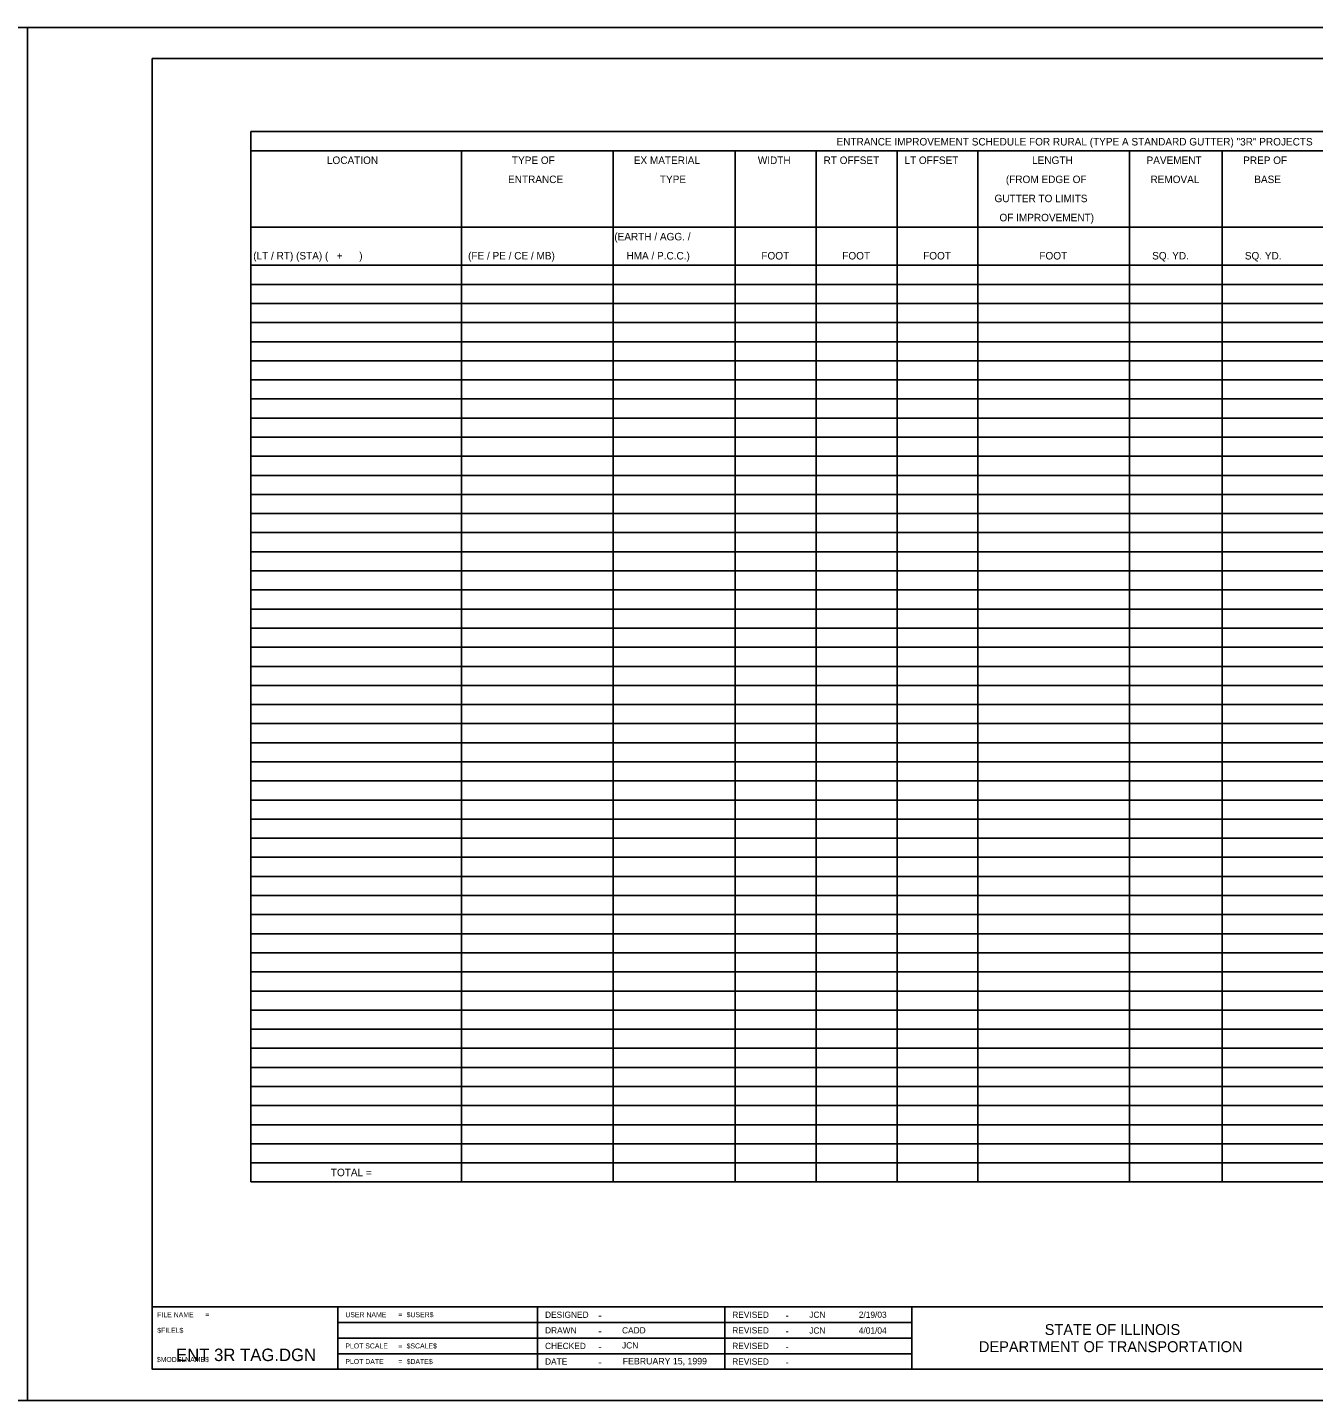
# Model space of a CAD drawing. Extents: x 1900332 to 1902372, y 129682 to 130122.
# Drawn here: x 1901692.3 to 1902104.4, y 129682.2 to 130122.2 of the extents above; entities that cross this region are included whole.
import ezdxf

# ---------------------------------------------------------------- set-up
doc = ezdxf.new("R2010")
doc.units = 0
for name, color, linetype in [('Alignment_PR_50 Scale Notation', 7, 'Continuous'), ('Design_PR_Roadway Notes', 7, 'Continuous'), ('Level 48', 7, 'Continuous'), ('Sheets_50 Reference Boundary', 7, 'Continuous'), ('Sheets_General Details', 7, 'Continuous'), ('Sheets_Printer Plotting Border', 7, 'Continuous'), ('Utilities_PR_Notes', 7, 'Continuous')]:
    doc.layers.add(name, color=color, linetype=linetype)

msp = doc.modelspace()

# ---------------------------------------------------------------- linework, layer by layer
at = {"layer": 'Design_PR_Roadway Notes'}
msp.add_line((1901764.4, 130088.87), (1901764.4, 130088.87), dxfattribs=at)
at = {"layer": 'Level 48'}
for points in [[(1901012.25, 130122.24), (1901692.25, 130122.24), (1901692.25, 129682.24), (1901012.25, 129682.24)], [(1901692.25, 130122.24), (1902372.25, 130122.24), (1902372.25, 129682.24), (1901692.25, 129682.24)]]:
    msp.add_lwpolyline(points, close=True, dxfattribs=at)
at = {"layer": 'Sheets_50 Reference Boundary'}
msp.add_lwpolyline([(1901732.25, 130112.24), (1902362.25, 130112.24), (1902362.25, 129712.24), (1901732.25, 129712.24)], close=True, dxfattribs=at)
at = {"layer": 'Sheets_General Details'}
for p, q in [((1901692.25, 129682.24), (1901692.25, 130122.24)), ((1902372.25, 130122.24), (1901692.25, 130122.24)), ((1901732.25, 129712.24), (1902362.25, 129712.24)), ((1901791.74, 129712.24), (1901791.74, 129692.24)), ((1901855.74, 129712.24), (1901855.74, 129692.24)), ((1901915.74, 129712.24), (1901915.74, 129692.24)), ((1901975.74, 129712.24), (1901975.74, 129692.24)), ((1901791.74, 129707.24), (1901975.74, 129707.24)), ((1901791.74, 129702.24), (1901975.74, 129702.24)), ((1901791.74, 129697.24), (1901975.74, 129697.24)), ((1901692.25, 129682.24), (1901012.25, 129682.24)), ((1902372.25, 129682.24), (1901692.25, 129682.24))]:
    msp.add_line(p, q, dxfattribs=at)
msp.add_lwpolyline([(1901732.25, 130112.24), (1902362.25, 130112.24), (1902362.25, 129692.24), (1901732.25, 129692.24)], close=True, dxfattribs=at)
at = {"layer": 'Sheets_Printer Plotting Border'}
for points in [[(1901012.25, 129682.24), (1901692.25, 129682.24), (1901692.25, 130122.24), (1901012.25, 130122.24)], [(1901692.25, 129682.24), (1902372.25, 129682.24), (1902372.25, 130122.24), (1901692.25, 130122.24)]]:
    msp.add_lwpolyline(points, close=True, dxfattribs=at)
at = {"layer": 'Utilities_PR_Notes'}
for p, q in [((1901763.86, 129752.27), (1901763.86, 130088.87)), ((1901763.86, 130088.87), (1902326, 130088.87)), ((1901763.86, 130082.75), (1902326, 130082.75)), ((1901831.36, 129752.27), (1901831.36, 130082.75)), ((1901879.96, 129752.27), (1901879.96, 130082.75)), ((1901919.11, 129752.27), (1901919.11, 130082.75)), ((1901945.03, 129752.27), (1901945.03, 130082.75)), ((1901970.95, 129752.27), (1901970.95, 130082.75)), ((1901996.87, 129752.27), (1901996.87, 130082.75)), ((1902045.47, 129752.27), (1902045.47, 130082.75)), ((1902075.17, 129752.27), (1902075.17, 130082.75)), ((1901763.86, 130058.27), (1902326, 130058.27)), ((1901763.86, 130046.03), (1902326, 130046.03)), ((1901763.86, 130039.91), (1902326, 130039.91)), ((1901763.86, 130033.79), (1902326, 130033.79)), ((1901763.86, 130027.67), (1902326, 130027.67)), ((1901763.86, 130021.55), (1902326, 130021.55)), ((1901763.86, 130015.43), (1902326, 130015.43)), ((1901763.86, 130009.31), (1902326, 130009.31)), ((1901763.86, 130003.19), (1902326, 130003.19)), ((1901763.86, 129997.07), (1902326, 129997.07)), ((1901763.86, 129990.95), (1902326, 129990.95)), ((1901763.86, 129984.83), (1902326, 129984.83)), ((1901763.86, 129978.71), (1902326, 129978.71)), ((1901763.86, 129972.59), (1902326, 129972.59)), ((1901763.86, 129966.47), (1902326, 129966.47)), ((1901763.86, 129960.35), (1902326, 129960.35)), ((1901763.86, 129954.23), (1902326, 129954.23)), ((1901763.86, 129948.11), (1902326, 129948.11)), ((1901763.86, 129941.99), (1902326, 129941.99)), ((1901763.86, 129935.87), (1902326, 129935.87)), ((1901763.86, 129929.75), (1902326, 129929.75)), ((1901763.86, 129923.63), (1902326, 129923.63)), ((1901763.86, 129917.51), (1902326, 129917.51)), ((1901763.86, 129911.39), (1902326, 129911.39)), ((1901763.86, 129905.27), (1902326, 129905.27)), ((1901763.86, 129899.15), (1902326, 129899.15)), ((1901763.86, 129893.03), (1902326, 129893.03)), ((1901763.86, 129886.91), (1902326, 129886.91)), ((1901763.86, 129880.79), (1902326, 129880.79)), ((1901763.86, 129874.67), (1902326, 129874.67)), ((1901763.86, 129868.55), (1902326, 129868.55)), ((1901763.86, 129862.43), (1902326, 129862.43)), ((1901763.86, 129856.31), (1902326, 129856.31)), ((1901763.86, 129850.19), (1902326, 129850.19)), ((1901763.86, 129844.07), (1902326, 129844.07)), ((1901763.86, 129837.95), (1902326, 129837.95)), ((1901763.86, 129831.83), (1902326, 129831.83)), ((1901763.86, 129825.71), (1902326, 129825.71)), ((1901763.86, 129819.59), (1902326, 129819.59)), ((1901763.86, 129813.47), (1902326, 129813.47)), ((1901763.86, 129807.35), (1902326, 129807.35)), ((1901763.86, 129801.23), (1902326, 129801.23)), ((1901763.86, 129795.11), (1902326, 129795.11)), ((1901763.86, 129788.99), (1902326, 129788.99)), ((1901763.86, 129782.87), (1902326, 129782.87)), ((1901763.86, 129776.75), (1902326, 129776.75)), ((1901763.86, 129770.63), (1902326, 129770.63)), ((1901763.86, 129764.51), (1902326, 129764.51)), ((1901763.86, 129758.39), (1902326, 129758.39)), ((1901763.86, 129752.27), (1902326, 129752.27))]:
    msp.add_line(p, q, dxfattribs=at)

# ---------------------------------------------------------------- texts
at = {"layer": 'Alignment_PR_50 Scale Notation'}
for s, p in [('ENTRANCE IMPROVEMENT SCHEDULE FOR RURAL (TYPE A STANDARD GUTTER) "3R" PROJECTS', (1901951.57, 130084.42)), ('LOCATION', (1901788.24, 130078.49)), ('TYPE OF', (1901847.53, 130078.49)), ('EX MATERIAL', (1901886.58, 130078.49)), ('WIDTH', (1901926.33, 130078.49)), ('RT OFFSET', (1901947.4, 130078.49)), ('LT OFFSET', (1901973.32, 130078.49)), ('LENGTH', (1902014.23, 130078.49)), ('PAVEMENT', (1902050.93, 130078.49)), ('PREP OF', (1902081.89, 130078.49)), ('ENTRANCE', (1901846.29, 130072.37)), ('TYPE', (1901894.96, 130072.37)), ('(FROM EDGE OF', (1902005.84, 130072.37)), ('REMOVAL', (1902052.17, 130072.37)), ('BASE', (1902085.45, 130072.37)), ('GUTTER TO LIMITS', (1902002.21, 130066.25)), ('OF IMPROVEMENT)', (1902003.78, 130060.13)), ('(EARTH / AGG. / ', (1901880.34, 130054.01)), ('(LT / RT) (STA) (   +      )', (1901764.62, 130047.89)), ('(FE / PE / CE / MB)', (1901833.47, 130047.89)), (' HMA / P.C.C.)', (1901883.34, 130047.89)), ('FOOT', (1901927.48, 130047.89)), ('FOOT', (1901953.4, 130047.89)), ('FOOT', (1901979.32, 130047.89)), ('FOOT', (1902016.58, 130047.89)), ('SQ. YD.', (1902052.72, 130047.89)), ('SQ. YD.', (1902082.42, 130047.89)), ('TOTAL =', (1901789.5, 129754.13))]:
    msp.add_text(s, height=2.4, dxfattribs=at).set_placement(p)
at = {"layer": 'Sheets_General Details'}
for s, p in [('FILE NAME', (1901733.85, 129708.94)), ('=', (1901749.3, 129708.94)), ('USER NAME', (1901794.14, 129708.94)), ('=', (1901811.09, 129708.94)), ('$USER$', (1901813.78, 129708.94)), ('$FILEL$', (1901733.85, 129703.94)), ('PLOT SCALE', (1901794.14, 129698.94)), ('=', (1901811.09, 129698.94)), ('$SCALE$', (1901813.78, 129698.94)), ('$MODELNAME$', (1901733.72, 129694.6)), ('PLOT DATE', (1901794.14, 129693.94)), ('=', (1901811.09, 129693.94)), ('$DATE$', (1901813.78, 129693.94))]:
    msp.add_text(s, height=1.6, rotation=360, dxfattribs=at).set_placement(p)
for s, height, p in [('DESIGNED', 2, (1901858.14, 129708.74)), ('-', 2.4, (1901875.22, 129708.34)), ('REVISED', 2, (1901918.14, 129708.74)), ('-', 2.4, (1901935.22, 129708.34)), ('JCN', 2, (1901942.82, 129708.74)), ('2/19/03', 2, (1901958.7, 129708.74)), ('DRAWN', 2, (1901858.14, 129703.74)), ('-', 2.4, (1901875.22, 129703.34)), ('CADD', 2, (1901882.82, 129703.74)), ('REVISED', 2, (1901918.14, 129703.74)), ('-', 2.4, (1901935.22, 129703.34)), ('JCN', 2, (1901942.82, 129703.67)), ('4/01/04', 2, (1901958.7, 129703.67)), ('STATE OF ILLINOIS', 3.5, (1902018.28, 129703.24)), ('ENT 3R TAG.DGN', 4, (1901739.88, 129694.88)), ('CHECKED', 2, (1901858.14, 129698.74)), ('-', 2.4, (1901875.22, 129698.34)), ('JCN', 2, (1901882.82, 129698.92)), ('REVISED', 2, (1901918.14, 129698.74)), ('-', 2.4, (1901935.22, 129698.34)), ('DEPARTMENT OF TRANSPORTATION', 3.5, (1901997.18, 129697.74)), ('DATE', 2, (1901858.14, 129693.74)), ('-', 2.4, (1901875.22, 129693.34)), ('FEBRUARY 15, 1999', 2.0992, (1901883.05, 129693.81)), ('REVISED', 2, (1901918.14, 129693.74)), ('-', 2.4, (1901935.22, 129693.34))]:
    msp.add_text(s, height=height, dxfattribs=at).set_placement(p)

doc.saveas('drawing.dxf')
